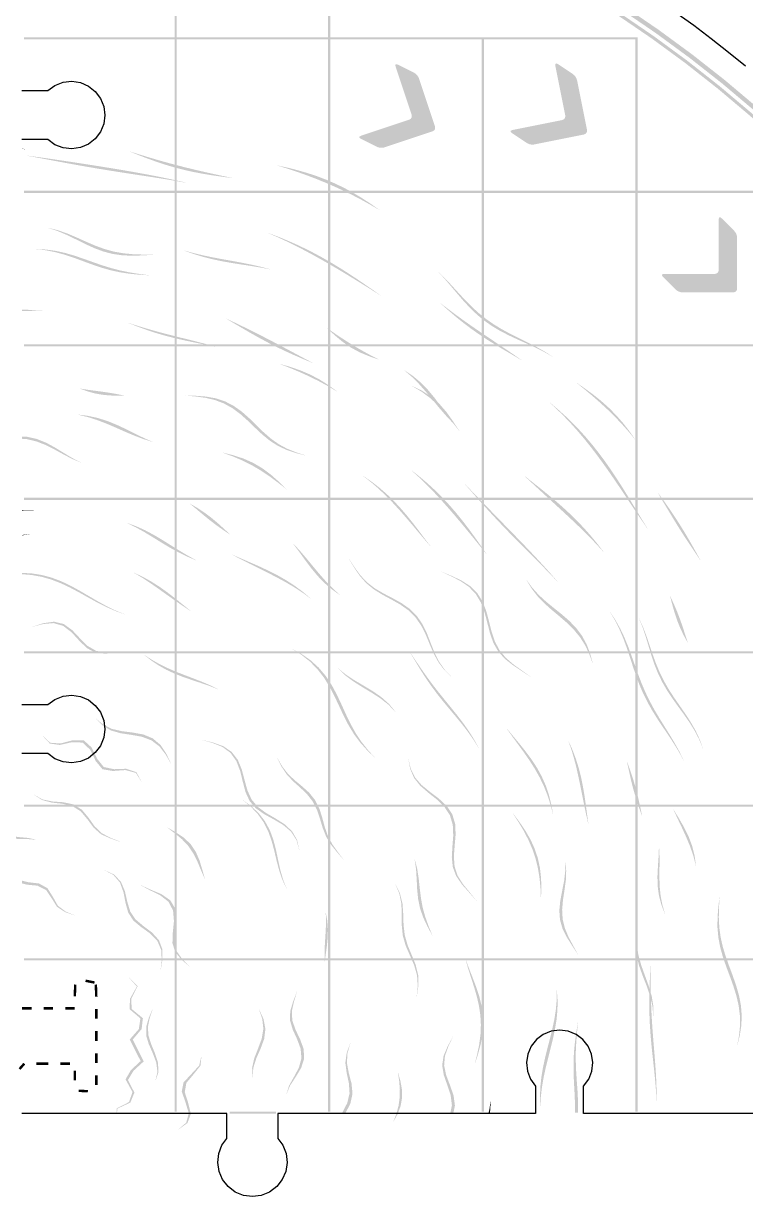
# Model space of a CAD drawing. Header units: millimetres. Extents: x 5 to 723, y 130 to 425.
# Drawn here: x 219.9 to 329.7, y 129.6 to 308 of the extents above; entities that cross this region are included whole.
import ezdxf

# ---------------------------------------------------------------- set-up
doc = ezdxf.new("R2010")
doc.units = ezdxf.units.MM
doc.layers.add('CUT', color=1, linetype='Continuous')
doc.layers.add('RASTER', color=7, linetype='Continuous')

msp = doc.modelspace()

# ---------------------------------------------------------------- hatches: boundary and pattern name
at = {"layer": 'RASTER'}
for points in [[(228.155, 339.28), (234.414, 338.491), (240.644, 337.492), (246.835, 336.282), (252.982, 334.863), (259.078, 333.237), (265.115, 331.405), (271.087, 329.37), (276.986, 327.135), (282.807, 324.701), (288.541, 322.071), (294.183, 319.249), (299.727, 316.237), (305.166, 313.04), (310.493, 309.66), (315.702, 306.102), (320.789, 302.369), (325.746, 298.467), (330.568, 294.399), (335.249, 290.17), (339.785, 285.785), (344.17, 281.249), (348.399, 276.568), (352.467, 271.746), (356.369, 266.789), (360.102, 261.702), (363.66, 256.493), (367.04, 251.166), (370.237, 245.727), (373.249, 240.183), (376.071, 234.541), (378.701, 228.807), (381.135, 222.986), (383.37, 217.087), (385.405, 211.115), (387.237, 205.078), (388.863, 198.982), (390.282, 192.835), (391.492, 186.644), (392.491, 180.414), (393.28, 174.155), (392.815, 174.105), (392.029, 180.348), (391.032, 186.562), (389.825, 192.738), (388.41, 198.87), (386.787, 204.95), (384.961, 210.972), (382.931, 216.929), (380.701, 222.813), (378.273, 228.619), (375.65, 234.339), (372.835, 239.968), (369.831, 245.497), (366.641, 250.922), (363.27, 256.236), (359.721, 261.432), (355.998, 266.506), (352.105, 271.451), (348.047, 276.261), (343.829, 280.931), (339.455, 285.455), (334.931, 289.829), (330.261, 294.047), (325.451, 298.105), (320.506, 301.998), (315.432, 305.721), (310.236, 309.27), (304.922, 312.641), (299.497, 315.831), (293.968, 318.835), (288.339, 321.65), (282.619, 324.273), (276.813, 326.701), (270.929, 328.931), (264.972, 330.961), (258.95, 332.787), (252.87, 334.41), (246.738, 335.825), (240.562, 337.032), (234.348, 338.029), (228.105, 338.815)], [(228.286, 340.487), (234.587, 339.693), (240.856, 338.687), (247.088, 337.469), (253.275, 336.041), (259.411, 334.404), (265.487, 332.561), (271.498, 330.513), (277.436, 328.263), (283.294, 325.813), (289.066, 323.166), (294.745, 320.325), (300.325, 317.294), (305.799, 314.076), (311.16, 310.674), (316.404, 307.093), (321.523, 303.336), (326.513, 299.408), (331.366, 295.314), (336.078, 291.057), (340.644, 286.644), (345.057, 282.078), (349.314, 277.366), (353.408, 272.513), (357.336, 267.523), (361.093, 262.404), (364.674, 257.16), (368.076, 251.799), (371.294, 246.325), (374.325, 240.745), (377.166, 235.066), (379.813, 229.294), (382.263, 223.436), (384.513, 217.498), (386.561, 211.487), (388.404, 205.411), (390.041, 199.275), (391.469, 193.088), (392.687, 186.856), (393.693, 180.587), (394.487, 174.286), (393.837, 174.216), (393.046, 180.494), (392.043, 186.742), (390.83, 192.952), (389.407, 199.118), (387.776, 205.232), (385.939, 211.287), (383.898, 217.277), (381.655, 223.194), (379.214, 229.031), (376.576, 234.783), (373.746, 240.443), (370.725, 246.003), (367.518, 251.458), (364.128, 256.801), (360.559, 262.026), (356.815, 267.128), (352.901, 272.1), (348.821, 276.936), (344.58, 281.632), (340.182, 286.182), (335.632, 290.58), (330.936, 294.821), (326.1, 298.901), (321.128, 302.815), (316.026, 306.559), (310.801, 310.128), (305.458, 313.518), (300.003, 316.725), (294.443, 319.746), (288.783, 322.576), (283.031, 325.214), (277.194, 327.655), (271.277, 329.898), (265.287, 331.939), (259.232, 333.776), (253.118, 335.407), (246.952, 336.83), (240.742, 338.043), (234.494, 339.046), (228.216, 339.837)], [(242.862, 328.962), (243.188, 328.962), (243.188, 305.938), (242.862, 305.938)], [(266.212, 328.962), (266.538, 328.962), (266.538, 305.938), (266.212, 305.938)], [(219.979, 305.938), (243.188, 305.938), (243.188, 305.612), (219.979, 305.612)], [(242.862, 305.938), (266.538, 305.938), (266.538, 305.612), (242.862, 305.612)], [(242.862, 305.612), (243.188, 305.612), (243.188, 282.588), (242.862, 282.588)], [(266.212, 305.938), (289.888, 305.938), (289.888, 305.612), (266.212, 305.612)], [(266.212, 305.612), (266.538, 305.612), (266.538, 282.588), (266.212, 282.588)], [(289.562, 305.938), (313.238, 305.938), (313.238, 305.612), (289.562, 305.612)], [(289.562, 305.612), (289.888, 305.612), (289.888, 282.588), (289.562, 282.588)], [(312.912, 305.612), (313.238, 305.612), (313.238, 282.588), (312.912, 282.588)], [(276.496, 301.372), (276.454, 301.523), (276.439, 301.643), (276.449, 301.733), (276.487, 301.792), (276.551, 301.82), (276.641, 301.819), (276.758, 301.786), (276.901, 301.723), (279.199, 300.574), (279.349, 300.491), (279.487, 300.396), (279.612, 300.29), (279.724, 300.173), (279.824, 300.046), (279.911, 299.907), (279.985, 299.757), (280.047, 299.596), (282.423, 292.467), (282.465, 292.308), (282.479, 292.163), (282.465, 292.031), (282.423, 291.913), (282.354, 291.81), (282.257, 291.72), (282.132, 291.643), (281.98, 291.581), (274.851, 289.205), (274.685, 289.158), (274.521, 289.127), (274.358, 289.114), (274.196, 289.117), (274.035, 289.137), (273.875, 289.173), (273.717, 289.227), (273.56, 289.296), (271.262, 290.445), (271.126, 290.522), (271.03, 290.596), (270.974, 290.667), (270.959, 290.735), (270.984, 290.801), (271.049, 290.863), (271.154, 290.923), (271.3, 290.98), (278.43, 293.356), (278.582, 293.419), (278.707, 293.495), (278.804, 293.585), (278.873, 293.689), (278.914, 293.806), (278.928, 293.938), (278.914, 294.083), (278.873, 294.242)], [(300.76, 301.508), (300.737, 301.663), (300.737, 301.784), (300.758, 301.872), (300.803, 301.926), (300.87, 301.947), (300.959, 301.934), (301.071, 301.887), (301.206, 301.807), (303.343, 300.382), (303.482, 300.28), (303.606, 300.169), (303.717, 300.048), (303.814, 299.919), (303.897, 299.78), (303.967, 299.631), (304.022, 299.473), (304.063, 299.306), (305.537, 291.937), (305.558, 291.774), (305.554, 291.628), (305.524, 291.5), (305.468, 291.388), (305.387, 291.293), (305.279, 291.216), (305.146, 291.156), (304.987, 291.113), (297.618, 289.639), (297.448, 289.613), (297.281, 289.604), (297.118, 289.61), (296.957, 289.633), (296.8, 289.673), (296.647, 289.729), (296.496, 289.802), (296.349, 289.891), (294.212, 291.315), (294.086, 291.408), (293.999, 291.494), (293.953, 291.571), (293.946, 291.641), (293.979, 291.703), (294.051, 291.757), (294.164, 291.803), (294.316, 291.841), (301.685, 293.315), (301.843, 293.358), (301.976, 293.418), (302.084, 293.495), (302.165, 293.59), (302.221, 293.701), (302.251, 293.83), (302.256, 293.976), (302.234, 294.139)], [(219.675, 289.024), (220.174, 288.881), (220.172, 288.863), (219.675, 288.98)], [(220.432, 287.932), (221.956, 287.725), (223.478, 287.51), (224.998, 287.289), (226.517, 287.063), (228.035, 286.833), (229.552, 286.599), (231.069, 286.361), (232.586, 286.117), (234.102, 285.868), (235.617, 285.611), (237.133, 285.345), (238.647, 285.068), (240.159, 284.777), (241.669, 284.47), (243.177, 284.146), (244.68, 283.801), (244.675, 283.783), (243.153, 284.058), (241.629, 284.315), (240.105, 284.558), (238.583, 284.794), (237.062, 285.025), (235.543, 285.257), (234.027, 285.492), (232.514, 285.734), (231.003, 285.983), (229.494, 286.242), (227.986, 286.509), (226.478, 286.785), (224.97, 287.066), (223.46, 287.35), (221.947, 287.634), (220.431, 287.913)], [(236.092, 288.553), (237.489, 288.112), (238.886, 287.684), (240.284, 287.272), (241.686, 286.876), (243.091, 286.498), (244.5, 286.137), (245.915, 285.792), (247.335, 285.461), (248.762, 285.142), (250.193, 284.832), (251.63, 284.528), (251.624, 284.51), (250.153, 284.707), (248.692, 284.917), (247.243, 285.153), (245.809, 285.424), (244.39, 285.737), (242.984, 286.097), (241.592, 286.505), (240.209, 286.959), (238.833, 287.455), (237.46, 287.983), (236.088, 288.535)], [(258.482, 286.442), (260, 286.104), (261.508, 285.725), (263, 285.297), (264.471, 284.812), (265.918, 284.264), (267.338, 283.65), (268.726, 282.971), (270.084, 282.228), (271.411, 281.428), (272.71, 280.577), (273.982, 279.684), (273.973, 279.668), (272.644, 280.449), (271.296, 281.196), (269.93, 281.909), (268.547, 282.588), (267.147, 283.234), (265.732, 283.845), (264.304, 284.424), (262.863, 284.971), (261.41, 285.486), (259.947, 285.97), (258.475, 286.425)], [(219.979, 282.588), (243.188, 282.588), (243.188, 282.262), (219.979, 282.262)], [(242.862, 282.588), (266.538, 282.588), (266.538, 282.262), (242.862, 282.262)], [(242.862, 282.262), (243.188, 282.262), (243.188, 259.238), (242.862, 259.238)], [(266.212, 282.588), (289.888, 282.588), (289.888, 282.262), (266.212, 282.262)], [(266.212, 282.262), (266.538, 282.262), (266.538, 259.238), (266.212, 259.238)], [(289.562, 282.588), (313.238, 282.588), (313.238, 282.262), (289.562, 282.262)], [(289.562, 282.262), (289.888, 282.262), (289.888, 259.238), (289.562, 259.238)], [(312.912, 282.588), (336.588, 282.588), (336.588, 282.262), (312.912, 282.262)], [(312.912, 282.262), (313.238, 282.262), (313.238, 259.238), (312.912, 259.238)], [(325.576, 278.14), (325.583, 278.296), (325.607, 278.415), (325.645, 278.497), (325.699, 278.541), (325.769, 278.548), (325.854, 278.518), (325.955, 278.45), (326.071, 278.345), (327.887, 276.529), (328.003, 276.402), (328.104, 276.268), (328.189, 276.128), (328.259, 275.982), (328.313, 275.83), (328.351, 275.67), (328.375, 275.505), (328.382, 275.333), (328.382, 267.818), (328.371, 267.654), (328.339, 267.512), (328.284, 267.391), (328.207, 267.293), (328.109, 267.216), (327.988, 267.161), (327.846, 267.129), (327.682, 267.118), (320.167, 267.118), (319.995, 267.125), (319.83, 267.149), (319.67, 267.187), (319.518, 267.241), (319.372, 267.311), (319.232, 267.396), (319.098, 267.497), (318.971, 267.613), (317.155, 269.429), (317.05, 269.545), (316.982, 269.646), (316.952, 269.731), (316.959, 269.801), (317.003, 269.855), (317.085, 269.893), (317.204, 269.917), (317.36, 269.924), (324.875, 269.924), (325.039, 269.935), (325.182, 269.968), (325.302, 270.023), (325.4, 270.1), (325.477, 270.198), (325.532, 270.318), (325.565, 270.461), (325.576, 270.625)], [(223.624, 276.945), (225.094, 276.591), (226.538, 276.089), (227.958, 275.489), (229.364, 274.855), (230.766, 274.25), (232.176, 273.73), (233.608, 273.332), (235.067, 273.068), (236.558, 272.927), (238.076, 272.873), (239.61, 272.851), (239.605, 272.833), (238.044, 272.746), (236.503, 272.7), (234.996, 272.756), (233.528, 272.958), (232.095, 273.324), (230.689, 273.844), (229.298, 274.479), (227.906, 275.173), (226.502, 275.857), (225.076, 276.461), (223.622, 276.927)], [(257.116, 276.152), (258.526, 275.623), (259.921, 275.057), (261.3, 274.452), (262.662, 273.809), (264.005, 273.129), (265.331, 272.412), (266.637, 271.662), (267.926, 270.882), (269.198, 270.075), (270.456, 269.247), (271.701, 268.402), (272.935, 267.546), (274.162, 266.682), (274.153, 266.666), (272.888, 267.463), (271.62, 268.257), (270.346, 269.045), (269.068, 269.827), (267.782, 270.6), (266.488, 271.362), (265.185, 272.111), (263.871, 272.842), (262.545, 273.554), (261.207, 274.242), (259.855, 274.904), (258.489, 275.535), (257.109, 276.135)], [(221.878, 273.714), (223.344, 273.637), (224.796, 273.437), (226.23, 273.121), (227.646, 272.708), (229.046, 272.233), (230.436, 271.735), (231.824, 271.252), (233.218, 270.818), (234.623, 270.452), (236.046, 270.159), (237.485, 269.929), (238.938, 269.737), (238.934, 269.718), (237.457, 269.818), (235.998, 269.963), (234.562, 270.181), (233.147, 270.489), (231.75, 270.887), (230.364, 271.357), (228.981, 271.866), (227.591, 272.377), (226.188, 272.846), (224.768, 273.237), (223.33, 273.524), (221.875, 273.695)], [(244.335, 273.496), (245.743, 273.103), (247.169, 272.761), (248.612, 272.459), (250.068, 272.184), (251.535, 271.92), (253.006, 271.65), (254.474, 271.358), (255.935, 271.028), (257.38, 270.648), (257.373, 270.63), (255.888, 270.913), (254.395, 271.157), (252.904, 271.384), (251.424, 271.619), (249.961, 271.881), (248.519, 272.19), (247.101, 272.555), (245.706, 272.985), (244.33, 273.478)], [(282.917, 270.301), (283.97, 269.264), (284.986, 268.183), (285.983, 267.087), (286.984, 266.008), (288.007, 264.971), (289.07, 263.997), (290.185, 263.098), (291.359, 262.276), (292.59, 261.525), (293.871, 260.831), (295.187, 260.17), (296.518, 259.516), (297.84, 258.841), (299.13, 258.118), (300.365, 257.323), (300.352, 257.31), (299.07, 258.05), (297.737, 258.72), (296.375, 259.346), (295.012, 259.957), (293.672, 260.583), (292.376, 261.252), (291.138, 261.989), (289.967, 262.808), (288.864, 263.717), (287.821, 264.713), (286.825, 265.783), (285.857, 266.905), (284.897, 268.051), (283.92, 269.189), (282.907, 270.285)], [(219.675, 264.513), (219.916, 264.501), (221.393, 264.433), (222.872, 264.36), (222.869, 264.341), (221.378, 264.317), (219.893, 264.292), (219.675, 264.29)], [(283.279, 265.48), (284.475, 264.568), (285.68, 263.671), (286.897, 262.79), (288.124, 261.925), (289.363, 261.073), (290.61, 260.229), (291.862, 259.388), (293.116, 258.545), (294.367, 257.693), (295.61, 256.827), (295.598, 256.813), (294.282, 257.59), (292.966, 258.36), (291.663, 259.137), (290.381, 259.934), (289.126, 260.761), (287.902, 261.626), (286.709, 262.531), (285.543, 263.477), (284.399, 264.458), (283.268, 265.465)], [(235.838, 262.485), (237.287, 262.023), (238.742, 261.584), (240.203, 261.169), (241.671, 260.777), (243.147, 260.4), (244.629, 260.032), (246.113, 259.661), (247.597, 259.275), (249.075, 258.863), (249.068, 258.846), (247.557, 259.167), (246.046, 259.473), (244.543, 259.784), (243.054, 260.119), (241.582, 260.494), (240.127, 260.917), (238.687, 261.391), (237.257, 261.912), (235.833, 262.467)], [(250.769, 263.113), (252.105, 262.482), (253.434, 261.841), (254.755, 261.189), (256.07, 260.526), (257.378, 259.851), (258.68, 259.167), (259.977, 258.477), (261.271, 257.783), (262.564, 257.089), (263.86, 256.399), (263.851, 256.383), (262.491, 256.95), (261.143, 257.532), (259.808, 258.136), (258.487, 258.768), (257.181, 259.429), (255.888, 260.121), (254.603, 260.841), (253.324, 261.582), (252.046, 262.337), (250.763, 263.095)], [(266.119, 261.641), (267.372, 260.77), (268.638, 259.928), (269.921, 259.12), (271.225, 258.349), (272.553, 257.616), (273.907, 256.919), (273.896, 256.903), (272.425, 257.411), (271.015, 258.003), (269.685, 258.72), (268.437, 259.577), (267.255, 260.559), (266.11, 261.625)], [(219.979, 259.238), (243.188, 259.238), (243.188, 258.912), (219.979, 258.912)], [(242.862, 259.238), (266.538, 259.238), (266.538, 258.912), (242.862, 258.912)], [(242.862, 258.912), (243.188, 258.912), (243.188, 235.888), (242.862, 235.888)], [(266.212, 259.238), (289.888, 259.238), (289.888, 258.912), (266.212, 258.912)], [(266.212, 258.912), (266.538, 258.912), (266.538, 235.888), (266.212, 235.888)], [(289.562, 259.238), (313.238, 259.238), (313.238, 258.912), (289.562, 258.912)], [(289.562, 258.912), (289.888, 258.912), (289.888, 235.888), (289.562, 235.888)], [(312.912, 259.238), (336.588, 259.238), (336.588, 258.912), (312.912, 258.912)], [(312.912, 258.912), (313.238, 258.912), (313.238, 235.888), (312.912, 235.888)], [(258.912, 256.23), (260.475, 255.779), (262.006, 255.249), (263.488, 254.617), (264.91, 253.869), (266.268, 253.01), (267.566, 252.054), (267.556, 252.039), (266.184, 252.866), (264.774, 253.63), (263.336, 254.341), (261.876, 255.007), (260.399, 255.631), (258.904, 256.213)], [(277.813, 255.267), (279.088, 254.414), (280.268, 253.428), (281.354, 252.319), (282.356, 251.113), (283.3, 249.845), (284.218, 248.562), (285.146, 247.308), (285.134, 247.293), (284.091, 248.404), (283.084, 249.57), (282.094, 250.77), (281.096, 251.974), (280.063, 253.145), (278.971, 254.249), (277.802, 255.251)], [(228.545, 252.477), (229.673, 252.304), (230.808, 252.153), (231.946, 252.002), (233.082, 251.832), (234.213, 251.634), (235.338, 251.408), (235.333, 251.39), (234.151, 251.403), (232.982, 251.444), (231.837, 251.556), (230.717, 251.763), (229.621, 252.07), (228.541, 252.459)], [(278.971, 252.882), (280.488, 252.161), (281.878, 251.26), (283.118, 250.161), (284.215, 248.889), (285.204, 247.499), (286.142, 246.068), (286.13, 246.054), (285.101, 247.374), (284.048, 248.681), (282.93, 249.921), (281.717, 251.048), (280.392, 252.031), (278.96, 252.866)], [(303.985, 253.37), (305.274, 252.48), (306.533, 251.552), (307.748, 250.573), (308.906, 249.534), (309.998, 248.431), (311.021, 247.263), (311.977, 246.037), (312.874, 244.762), (312.859, 244.75), (311.875, 245.947), (310.846, 247.105), (309.776, 248.225), (308.669, 249.31), (307.531, 250.363), (306.366, 251.386), (305.178, 252.383), (303.972, 253.357)], [(244.547, 251.436), (246.098, 251.392), (247.635, 251.273), (249.122, 251.006), (250.533, 250.541), (251.85, 249.861), (253.074, 248.99), (254.221, 247.977), (255.321, 246.899), (256.413, 245.834), (257.539, 244.856), (258.731, 244.013), (260.008, 243.325), (261.371, 242.777), (262.8, 242.322), (262.79, 242.307), (261.313, 242.679), (259.906, 243.149), (258.591, 243.765), (257.37, 244.546), (256.225, 245.477), (255.123, 246.511), (254.024, 247.577), (252.887, 248.596), (251.682, 249.494), (250.391, 250.218), (249.011, 250.744), (247.558, 251.084), (246.057, 251.286), (244.541, 251.418)], [(299.887, 250.385), (301.059, 249.4), (302.199, 248.379), (303.302, 247.319), (304.367, 246.221), (305.393, 245.087), (306.379, 243.917), (307.328, 242.715), (308.241, 241.485), (309.121, 240.231), (309.972, 238.957), (310.8, 237.668), (311.608, 236.369), (312.404, 235.066), (313.193, 233.761), (313.979, 232.46), (314.768, 231.165), (314.753, 231.154), (313.902, 232.403), (313.056, 233.658), (312.215, 234.919), (311.374, 236.183), (310.529, 237.447), (309.676, 238.709), (308.81, 239.965), (307.927, 241.211), (307.023, 242.443), (306.094, 243.657), (305.137, 244.848), (304.15, 246.014), (303.131, 247.152), (302.078, 248.258), (300.992, 249.332), (299.874, 250.372)], [(228.222, 248.528), (229.722, 248.336), (231.195, 248.014), (232.635, 247.56), (234.04, 246.993), (235.418, 246.348), (236.777, 245.671), (238.133, 245.005), (239.499, 244.389), (239.493, 244.371), (238.075, 244.83), (236.68, 245.36), (235.298, 245.946), (233.918, 246.557), (232.528, 247.154), (231.117, 247.698), (229.681, 248.156), (228.218, 248.509)], [(219.675, 245.178), (220.478, 245.148), (221.925, 244.827), (223.328, 244.264), (224.687, 243.527), (226.015, 242.709), (227.33, 241.917), (228.657, 241.242), (228.653, 241.224), (227.302, 241.79), (225.969, 242.484), (224.63, 243.223), (223.267, 243.91), (221.868, 244.454), (220.43, 244.792), (219.675, 244.845)], [(250.242, 242.735), (251.823, 242.339), (253.36, 241.832), (254.828, 241.179), (256.21, 240.365), (257.504, 239.402), (258.722, 238.324), (259.889, 237.182), (259.879, 237.166), (258.623, 238.159), (257.338, 239.115), (256.01, 240.008), (254.634, 240.819), (253.208, 241.538), (251.738, 242.166), (250.234, 242.718)], [(271.592, 239.169), (272.806, 238.332), (273.973, 237.43), (275.088, 236.465), (276.15, 235.439), (277.163, 234.359), (278.132, 233.236), (279.062, 232.079), (279.966, 230.903), (280.854, 229.72), (281.738, 228.543), (281.725, 228.53), (280.777, 229.64), (279.833, 230.761), (278.887, 231.886), (277.93, 233.008), (276.956, 234.118), (275.955, 235.206), (274.923, 236.262), (273.852, 237.277), (272.738, 238.244), (271.58, 239.154)], [(278.883, 240.058), (280.111, 239.094), (281.301, 238.083), (282.451, 237.027), (283.559, 235.926), (284.624, 234.782), (285.647, 233.6), (286.632, 232.384), (287.583, 231.141), (288.505, 229.879), (289.406, 228.604), (290.293, 227.325), (290.279, 227.312), (289.309, 228.516), (288.334, 229.718), (287.352, 230.918), (286.361, 232.114), (285.358, 233.303), (284.338, 234.481), (283.299, 235.645), (282.237, 236.788), (281.147, 237.906), (280.026, 238.993), (278.871, 240.044)], [(296.107, 239.163), (297.291, 238.232), (298.476, 237.294), (299.652, 236.342), (300.814, 235.368), (301.953, 234.369), (303.064, 233.338), (304.141, 232.274), (305.181, 231.175), (306.18, 230.041), (307.138, 228.873), (308.054, 227.672), (308.039, 227.661), (307.02, 228.784), (305.971, 229.879), (304.897, 230.95), (303.806, 232.001), (302.704, 233.038), (301.597, 234.064), (300.488, 235.083), (299.382, 236.1), (298.281, 237.115), (297.184, 238.132), (296.093, 239.15)], [(287.026, 237.94), (288.035, 236.894), (289.043, 235.85), (290.052, 234.807), (291.063, 233.766), (292.074, 232.727), (293.087, 231.687), (294.101, 230.646), (295.113, 229.603), (296.123, 228.554), (297.128, 227.498), (298.126, 226.434), (299.114, 225.358), (300.089, 224.269), (301.05, 223.165), (301.035, 223.153), (300.023, 224.218), (299, 225.269), (297.97, 226.309), (296.938, 227.342), (295.909, 228.373), (294.885, 229.405), (293.87, 230.441), (292.864, 231.484), (291.87, 232.535), (290.885, 233.596), (289.91, 234.667), (288.942, 235.747), (287.977, 236.834), (287.013, 237.926)], [(219.979, 235.888), (243.188, 235.888), (243.188, 235.562), (219.979, 235.562)], [(242.862, 235.888), (266.538, 235.888), (266.538, 235.562), (242.862, 235.562)], [(242.862, 235.562), (243.188, 235.562), (243.188, 212.538), (242.862, 212.538)], [(266.212, 235.888), (289.888, 235.888), (289.888, 235.562), (266.212, 235.562)], [(266.212, 235.562), (266.538, 235.562), (266.538, 212.538), (266.212, 212.538)], [(289.562, 235.888), (313.238, 235.888), (313.238, 235.562), (289.562, 235.562)], [(289.562, 235.562), (289.888, 235.562), (289.888, 212.538), (289.562, 212.538)], [(312.912, 235.888), (336.588, 235.888), (336.588, 235.562), (312.912, 235.562)], [(312.912, 235.562), (313.238, 235.562), (313.238, 212.538), (312.912, 212.538)], [(316.33, 236.656), (317.22, 235.428), (318.09, 234.187), (318.936, 232.929), (319.755, 231.652), (320.544, 230.358), (321.308, 229.049), (322.052, 227.729), (322.785, 226.405), (322.769, 226.395), (321.923, 227.645), (321.083, 228.9), (320.257, 230.164), (319.448, 231.439), (318.654, 232.728), (317.873, 234.028), (317.096, 235.336), (316.315, 236.645)], [(219.675, 233.955), (219.971, 233.933), (221.439, 233.902), (221.436, 233.883), (219.957, 233.84), (219.675, 233.846)], [(245.205, 234.993), (246.308, 234.348), (247.378, 233.645), (248.409, 232.877), (249.402, 232.048), (250.363, 231.177), (251.307, 230.294), (251.298, 230.278), (250.253, 230.976), (249.222, 231.709), (248.209, 232.484), (247.208, 233.301), (246.209, 234.141), (245.198, 234.976)], [(235.596, 232.07), (237.015, 231.555), (238.392, 230.933), (239.729, 230.221), (241.033, 229.447), (242.316, 228.644), (243.594, 227.845), (244.88, 227.077), (246.187, 226.357), (246.178, 226.34), (244.804, 226.926), (243.464, 227.577), (242.156, 228.295), (240.867, 229.068), (239.582, 229.867), (238.283, 230.656), (236.956, 231.396), (235.59, 232.052)], [(219.675, 230.206), (220.822, 230.365), (220.819, 230.346), (219.675, 230.135)], [(260.873, 228.943), (261.921, 227.814), (262.926, 226.643), (263.905, 225.457), (264.881, 224.285), (265.878, 223.153), (266.919, 222.083), (268.021, 221.087), (268.009, 221.073), (266.795, 221.94), (265.67, 222.903), (264.629, 223.973), (263.658, 225.141), (262.73, 226.383), (261.81, 227.662), (260.862, 228.928)], [(251.668, 227.209), (253.053, 226.606), (254.449, 226.007), (255.845, 225.392), (257.229, 224.744), (258.588, 224.046), (259.911, 223.284), (261.185, 222.451), (262.405, 221.542), (263.565, 220.559), (263.553, 220.545), (262.324, 221.443), (261.048, 222.274), (259.734, 223.048), (258.393, 223.775), (257.039, 224.47), (255.68, 225.147), (254.327, 225.819), (252.985, 226.498), (251.658, 227.193)], [(269.344, 226.658), (270.19, 225.351), (271.085, 224.119), (272.104, 223.034), (273.279, 222.118), (274.595, 221.337), (275.988, 220.614), (277.363, 219.854), (278.624, 218.968), (279.696, 217.901), (280.556, 216.646), (281.232, 215.245), (281.804, 213.775), (282.378, 212.325), (283.055, 210.971), (283.902, 209.753), (284.932, 208.667), (284.917, 208.656), (283.842, 209.71), (282.954, 210.895), (282.24, 212.217), (281.635, 213.638), (281.038, 215.082), (280.344, 216.463), (279.476, 217.705), (278.402, 218.765), (277.149, 219.651), (275.788, 220.419), (274.417, 221.156), (273.128, 221.96), (271.984, 222.906), (271.001, 224.025), (270.141, 225.295), (269.332, 226.644)], [(219.675, 224.452), (219.675, 224.452), (221.223, 224.362), (222.746, 224.117), (224.236, 223.711), (225.685, 223.158), (227.093, 222.485), (228.465, 221.732), (229.81, 220.942), (231.142, 220.16), (232.478, 219.423), (233.832, 218.759), (235.217, 218.18), (235.209, 218.162), (233.802, 218.683), (232.428, 219.29), (231.077, 219.974), (229.735, 220.712), (228.385, 221.468), (227.014, 222.199), (225.61, 222.864), (224.169, 223.422), (222.69, 223.847), (221.178, 224.124), (219.675, 224.255)], [(236.677, 224.49), (238.025, 223.856), (239.33, 223.134), (240.592, 222.33), (241.811, 221.459), (242.996, 220.541), (244.158, 219.602), (245.312, 218.67), (245.302, 218.654), (244.08, 219.46), (242.867, 220.295), (241.658, 221.153), (240.444, 222.021), (239.215, 222.881), (237.96, 223.707), (236.67, 224.472)], [(283.438, 224.646), (284.956, 224.007), (286.442, 223.313), (287.775, 222.463), (288.865, 221.394), (289.681, 220.097), (290.254, 218.615), (290.675, 217.035), (291.071, 215.459), (291.571, 213.979), (292.277, 212.659), (293.231, 211.512), (294.407, 210.505), (295.715, 209.567), (297.024, 208.61), (297.008, 208.6), (295.64, 209.52), (294.278, 210.421), (293.054, 211.393), (292.061, 212.509), (291.328, 213.804), (290.811, 215.266), (290.412, 216.834), (290, 218.416), (289.448, 219.908), (288.664, 221.226), (287.613, 222.324), (286.326, 223.211), (284.891, 223.947), (283.424, 224.633)], [(296.383, 223.373), (297.238, 222.189), (298.219, 221.101), (299.316, 220.092), (300.492, 219.129), (301.691, 218.17), (302.847, 217.167), (303.896, 216.083), (304.789, 214.892), (305.501, 213.587), (306.037, 212.179), (306.431, 210.698), (306.415, 210.688), (305.909, 212.103), (305.272, 213.447), (304.477, 214.696), (303.527, 215.845), (302.45, 216.903), (301.298, 217.9), (300.133, 218.876), (299.018, 219.876), (298.004, 220.941), (297.12, 222.099), (296.369, 223.361)], [(318.197, 220.918), (318.727, 219.782), (319.224, 218.628), (319.678, 217.454), (320.091, 216.261), (320.479, 215.059), (320.868, 213.863), (320.852, 213.855), (320.259, 214.94), (319.725, 216.058), (319.26, 217.217), (318.862, 218.418), (318.513, 219.654), (318.181, 220.909)], [(309.054, 218.525), (309.877, 217.283), (310.605, 215.983), (311.245, 214.632), (311.813, 213.245), (312.332, 211.835), (312.829, 210.42), (313.33, 209.015), (313.863, 207.63), (314.444, 206.274), (315.086, 204.948), (315.788, 203.65), (316.542, 202.373), (317.328, 201.105), (318.122, 199.834), (318.895, 198.548), (319.618, 197.237), (320.265, 195.892), (320.247, 195.885), (319.537, 197.206), (318.755, 198.492), (317.927, 199.753), (317.084, 201), (316.258, 202.246), (315.473, 203.505), (314.751, 204.789), (314.1, 206.105), (313.521, 207.457), (313.001, 208.843), (312.523, 210.256), (312.06, 211.684), (311.582, 213.113), (311.062, 214.525), (310.475, 215.905), (309.804, 217.238), (309.038, 218.515)], [(221.266, 216.253), (222.92, 216.791), (224.537, 217.024), (226.018, 216.674), (227.319, 215.74), (228.49, 214.493), (229.652, 213.334), (230.943, 212.591), (232.435, 212.355), (234.089, 212.439), (235.76, 212.48), (235.752, 212.463), (234.038, 212.326), (232.351, 212.153), (230.836, 212.316), (229.534, 213.011), (228.374, 214.152), (227.216, 215.412), (225.936, 216.39), (224.481, 216.812), (222.891, 216.67), (221.262, 216.235)], [(313.441, 217.606), (314.057, 216.253), (314.59, 214.857), (315.074, 213.44), (315.549, 212.025), (316.054, 210.633), (316.622, 209.278), (317.271, 207.966), (318.005, 206.695), (318.811, 205.455), (319.66, 204.228), (320.515, 202.996), (321.331, 201.741), (322.069, 200.447), (322.697, 199.105), (323.198, 197.712), (323.181, 197.706), (322.624, 199.076), (321.944, 200.396), (321.159, 201.669), (320.302, 202.904), (319.417, 204.119), (318.547, 205.332), (317.731, 206.564), (316.999, 207.832), (316.363, 209.146), (315.818, 210.509), (315.345, 211.915), (314.911, 213.349), (314.473, 214.79), (313.99, 216.214), (313.425, 217.596)], [(219.979, 212.538), (243.188, 212.538), (243.188, 212.212), (219.979, 212.212)], [(242.862, 212.538), (266.538, 212.538), (266.538, 212.212), (242.862, 212.212)], [(260.8, 212.872), (262.249, 212.065), (263.588, 211.122), (264.789, 210.027), (265.838, 208.783), (266.741, 207.413), (267.526, 205.952), (268.234, 204.447), (268.914, 202.942), (269.62, 201.477), (270.394, 200.08), (271.268, 198.764), (272.251, 197.524), (273.331, 196.341), (273.315, 196.331), (272.151, 197.457), (271.092, 198.639), (270.153, 199.902), (269.328, 201.252), (268.59, 202.681), (267.896, 204.164), (267.194, 205.663), (266.434, 207.133), (265.57, 208.53), (264.575, 209.816), (263.438, 210.967), (262.167, 211.977), (260.788, 212.858)], [(266.212, 212.538), (289.888, 212.538), (289.888, 212.212), (266.212, 212.212)], [(289.562, 212.538), (313.238, 212.538), (313.238, 212.212), (289.562, 212.212)], [(312.912, 212.538), (336.588, 212.538), (336.588, 212.212), (312.912, 212.212)], [(238.272, 211.971), (239.408, 211.236), (240.579, 210.573), (241.792, 209.976), (243.044, 209.433), (244.33, 208.926), (245.639, 208.43), (246.952, 207.917), (248.252, 207.363), (249.519, 206.742), (249.507, 206.728), (248.171, 207.255), (246.813, 207.725), (245.46, 208.172), (244.135, 208.631), (242.855, 209.134), (241.629, 209.707), (240.46, 210.367), (239.342, 211.118), (238.263, 211.954)], [(242.862, 212.212), (243.188, 212.212), (243.188, 189.188), (242.862, 189.188)], [(266.212, 212.212), (266.538, 212.212), (266.538, 189.188), (266.212, 189.188)], [(278.704, 212.305), (279.537, 211.069), (280.373, 209.841), (281.227, 208.628), (282.107, 207.437), (283.017, 206.266), (283.95, 205.107), (284.895, 203.951), (285.833, 202.784), (286.743, 201.595), (287.604, 200.37), (288.399, 199.103), (289.115, 197.792), (289.099, 197.783), (288.311, 199.054), (287.451, 200.281), (286.535, 201.469), (285.584, 202.629), (284.622, 203.774), (283.671, 204.919), (282.75, 206.08), (281.869, 207.266), (281.032, 208.483), (280.233, 209.732), (279.459, 211.007), (278.69, 212.293)], [(289.562, 212.212), (289.888, 212.212), (289.888, 189.188), (289.562, 189.188)], [(312.912, 212.212), (313.238, 212.212), (313.238, 189.188), (312.912, 189.188)], [(267.702, 209.964), (268.883, 208.995), (270.195, 208.128), (271.586, 207.308), (272.985, 206.468), (274.31, 205.545), (275.491, 204.491), (276.475, 203.282), (276.46, 203.271), (275.374, 204.404), (274.115, 205.393), (272.748, 206.277), (271.353, 207.113), (270.008, 207.966), (268.774, 208.897), (267.688, 209.951)], [(230.833, 202.355), (232.012, 201.376), (233.344, 200.717), (234.858, 200.368), (236.493, 200.165), (238.114, 199.871), (239.565, 199.271), (240.74, 198.267), (241.635, 196.913), (242.354, 195.393), (242.342, 195.379), (241.539, 196.791), (240.577, 198.046), (239.357, 198.973), (237.888, 199.527), (236.277, 199.816), (234.676, 200.053), (233.213, 200.476), (231.942, 201.237), (230.825, 202.338)], [(293.339, 200.818), (294.296, 199.652), (295.268, 198.484), (296.223, 197.296), (297.128, 196.074), (297.955, 194.805), (298.678, 193.485), (299.284, 192.11), (299.767, 190.686), (300.136, 189.221), (300.407, 187.726), (300.39, 187.719), (300.019, 189.176), (299.561, 190.604), (299.008, 191.995), (298.359, 193.346), (297.622, 194.655), (296.814, 195.925), (295.955, 197.165), (295.07, 198.383), (294.185, 199.594), (293.322, 200.809)], [(222.762, 199.743), (223.963, 198.61), (225.519, 198.495), (227.367, 198.982), (229.068, 198.984), (230.265, 197.888), (231.096, 196.183), (232.105, 194.915), (233.664, 194.586), (235.532, 194.651), (237.063, 194.131), (237.882, 192.643), (237.871, 192.629), (236.985, 194.024), (235.4, 194.456), (233.491, 194.313), (231.909, 194.584), (230.896, 195.818), (230.076, 197.516), (228.905, 198.636), (227.239, 198.686), (225.433, 198.275), (223.918, 198.486), (222.757, 199.725)], [(247.086, 199.036), (248.729, 198.644), (250.269, 198.087), (251.547, 197.223), (252.479, 196.011), (253.092, 194.523), (253.517, 192.91), (253.949, 191.349), (254.576, 189.979), (255.513, 188.857), (256.754, 187.942), (258.175, 187.116), (259.571, 186.231), (260.724, 185.162), (261.485, 183.849), (261.827, 182.313), (261.81, 182.305), (261.403, 183.803), (260.582, 185.078), (259.375, 186.109), (257.936, 186.958), (256.483, 187.753), (255.221, 188.643), (254.278, 189.749), (253.657, 191.111), (253.242, 192.675), (252.846, 194.302), (252.271, 195.815), (251.384, 197.06), (250.155, 197.968), (248.666, 198.575), (247.073, 199.021)], [(302.763, 198.83), (303.349, 197.527), (303.856, 196.19), (304.285, 194.822), (304.64, 193.428), (304.931, 192.015), (305.171, 190.589), (305.377, 189.159), (305.567, 187.733), (305.762, 186.316), (305.744, 186.31), (305.432, 187.686), (305.139, 189.073), (304.859, 190.471), (304.58, 191.877), (304.291, 193.286), (303.978, 194.692), (303.625, 196.088), (303.219, 197.468), (302.746, 198.822)], [(258.529, 196.231), (259.243, 194.997), (260.102, 193.886), (261.135, 192.901), (262.265, 191.972), (263.347, 190.99), (264.241, 189.87), (264.883, 188.589), (265.323, 187.197), (265.7, 185.786), (266.17, 184.441), (266.828, 183.198), (267.653, 182.033), (268.521, 180.875), (268.504, 180.867), (267.55, 181.984), (266.645, 183.107), (265.919, 184.309), (265.396, 185.619), (264.984, 187.001), (264.529, 188.374), (263.891, 189.647), (263.021, 190.772), (261.981, 191.773), (260.906, 192.734), (259.94, 193.762), (259.154, 194.926), (258.514, 196.219)], [(278.412, 196.178), (278.764, 194.661), (279.417, 193.328), (280.416, 192.18), (281.677, 191.151), (283.018, 190.134), (284.215, 189.019), (285.079, 187.734), (285.522, 186.263), (285.591, 184.651), (285.448, 182.98), (285.323, 181.342), (285.429, 179.807), (285.895, 178.4), (286.714, 177.095), (287.752, 175.834), (288.784, 174.547), (288.766, 174.543), (287.663, 175.81), (286.558, 177.049), (285.677, 178.332), (285.159, 179.717), (285.011, 181.232), (285.105, 182.851), (285.23, 184.508), (285.158, 186.112), (284.724, 187.579), (283.882, 188.866), (282.72, 189.99), (281.423, 191.023), (280.214, 192.074), (279.275, 193.249), (278.685, 194.615), (278.396, 196.168)], [(311.653, 195.711), (312.136, 194.374), (312.582, 193.024), (312.979, 191.659), (313.328, 190.279), (313.639, 188.89), (313.934, 187.499), (313.916, 187.493), (313.442, 188.825), (313.001, 190.166), (312.606, 191.525), (312.258, 192.903), (311.942, 194.299), (311.635, 195.704)], [(219.979, 189.188), (243.188, 189.188), (243.188, 188.862), (219.979, 188.862)], [(221.497, 190.709), (222.812, 189.985), (224.301, 189.674), (225.92, 189.562), (227.476, 189.239), (228.78, 188.427), (229.805, 187.194), (230.731, 185.885), (231.812, 184.841), (233.163, 184.141), (234.65, 183.553), (234.637, 183.54), (233.094, 184.058), (231.697, 184.691), (230.584, 185.679), (229.644, 186.949), (228.621, 188.164), (227.334, 188.982), (225.806, 189.336), (224.223, 189.503), (222.77, 189.885), (221.49, 190.691)], [(242.862, 189.188), (266.538, 189.188), (266.538, 188.862), (242.862, 188.862)], [(253.267, 189.906), (254.535, 188.958), (255.669, 187.884), (256.614, 186.665), (257.35, 185.307), (257.892, 183.839), (258.289, 182.307), (258.613, 180.761), (258.947, 179.245), (259.365, 177.79), (259.915, 176.405), (259.898, 176.398), (259.266, 177.744), (258.777, 179.161), (258.388, 180.642), (258.031, 182.162), (257.626, 183.68), (257.1, 185.149), (256.403, 186.523), (255.514, 187.774), (254.448, 188.892), (253.252, 189.895)], [(266.212, 189.188), (289.888, 189.188), (289.888, 188.862), (266.212, 188.862)], [(289.562, 189.188), (313.238, 189.188), (313.238, 188.862), (289.562, 188.862)], [(312.912, 189.188), (336.588, 189.188), (336.588, 188.862), (312.912, 188.862)], [(242.862, 188.862), (243.188, 188.862), (243.188, 165.838), (242.862, 165.838)], [(266.212, 188.862), (266.538, 188.862), (266.538, 165.838), (266.212, 165.838)], [(289.562, 188.862), (289.888, 188.862), (289.888, 165.838), (289.562, 165.838)], [(294.32, 187.849), (295.272, 186.587), (296.16, 185.285), (296.943, 183.935), (297.59, 182.531), (298.079, 181.073), (298.406, 179.567), (298.579, 178.024), (298.622, 176.456), (298.57, 174.878), (298.551, 174.873), (298.493, 176.424), (298.353, 177.964), (298.109, 179.483), (297.746, 180.973), (297.258, 182.425), (296.651, 183.837), (295.939, 185.207), (295.147, 186.54), (294.303, 187.843)], [(312.912, 188.862), (313.238, 188.862), (313.238, 165.838), (312.912, 165.838)], [(318.707, 188.458), (319.519, 187.12), (320.302, 185.764), (320.99, 184.372), (321.533, 182.935), (321.909, 181.453), (322.119, 179.933), (322.101, 179.929), (321.72, 181.408), (321.222, 182.856), (320.633, 184.276), (319.992, 185.677), (319.333, 187.065), (318.69, 188.452)], [(214.793, 185.906), (215.9, 185.299), (217.001, 184.752), (218.15, 184.402), (219.373, 184.241), (220.638, 184.125), (221.865, 183.861), (221.857, 183.844), (220.568, 183.959), (219.268, 183.961), (218.042, 184.078), (216.917, 184.466), (215.856, 185.124), (214.789, 185.887)], [(241.771, 185.727), (243.044, 184.997), (244.259, 184.181), (245.301, 183.198), (246.101, 182.022), (246.669, 180.69), (247.09, 179.283), (247.491, 177.893), (247.475, 177.883), (246.912, 179.168), (246.368, 180.482), (245.737, 181.755), (244.945, 182.92), (243.978, 183.947), (242.886, 184.857), (241.758, 185.714)], [(316.51, 182.859), (316.584, 181.356), (316.579, 179.843), (316.561, 178.336), (316.596, 176.849), (316.738, 175.391), (317.015, 173.961), (317.429, 172.555), (317.411, 172.551), (316.872, 173.935), (316.495, 175.343), (316.299, 176.787), (316.265, 178.269), (316.339, 179.785), (316.443, 181.321), (316.492, 182.854)], [(279.383, 180.868), (279.751, 179.423), (279.979, 177.936), (280.141, 176.439), (280.322, 174.96), (280.59, 173.513), (280.98, 172.102), (281.482, 170.714), (282.045, 169.332), (282.027, 169.328), (281.303, 170.673), (280.667, 172.024), (280.189, 173.405), (279.892, 174.835), (279.744, 176.316), (279.673, 177.834), (279.578, 179.362), (279.366, 180.862)], [(302.208, 180.603), (302.399, 179.167), (302.34, 177.675), (302.132, 176.16), (301.903, 174.656), (301.779, 173.191), (301.859, 171.777), (302.187, 170.411), (302.742, 169.079), (303.448, 167.758), (304.186, 166.427), (304.167, 166.424), (303.302, 167.737), (302.481, 169.037), (301.834, 170.349), (301.45, 171.699), (301.351, 173.103), (301.495, 174.567), (301.784, 176.078), (302.083, 177.61), (302.256, 179.129), (302.19, 180.598)], [(232.199, 179.244), (233.657, 178.571), (234.715, 177.479), (235.324, 176.018), (235.685, 174.42), (236.133, 172.949), (236.937, 171.741), (238.12, 170.739), (239.434, 169.75), (240.497, 168.58), (241.028, 167.153), (241.017, 165.539), (240.749, 163.897), (240.732, 163.891), (240.913, 165.503), (240.846, 167.08), (240.253, 168.47), (239.143, 169.605), (237.805, 170.564), (236.62, 171.547), (235.835, 172.748), (235.424, 174.227), (235.115, 175.849), (234.568, 177.35), (233.578, 178.495), (232.186, 179.231)], [(219.675, 177.636), (220.681, 177.385), (222.256, 177.202), (223.55, 176.483), (224.386, 175.149), (225.14, 173.809), (226.28, 172.952), (227.717, 172.344), (227.704, 172.332), (226.2, 172.869), (225.005, 173.653), (224.21, 174.923), (223.35, 176.195), (222.049, 176.864), (220.481, 177.016), (219.675, 177.214)], [(237.732, 176.946), (239.251, 176.258), (240.887, 175.57), (242.239, 174.623), (243.01, 173.296), (243.172, 171.661), (242.987, 169.918), (242.882, 168.28), (243.216, 166.863), (244.094, 165.634), (245.298, 164.46), (245.28, 164.455), (243.953, 165.588), (242.967, 166.772), (242.55, 168.145), (242.607, 169.745), (242.78, 171.464), (242.645, 173.095), (241.932, 174.438), (240.665, 175.425), (239.13, 176.172), (237.718, 176.935)], [(276.422, 177.137), (277.13, 175.693), (277.514, 174.144), (277.632, 172.527), (277.675, 170.906), (277.86, 169.331), (278.294, 167.812), (278.915, 166.32), (279.523, 164.809), (279.898, 163.253), (279.932, 161.652), (279.694, 160.034), (279.676, 160.033), (279.833, 161.641), (279.724, 163.23), (279.288, 164.774), (278.637, 166.271), (277.995, 167.753), (277.562, 169.265), (277.402, 170.839), (277.403, 172.466), (277.346, 174.095), (277.034, 175.663), (276.404, 177.131)], [(325.714, 175.12), (325.622, 173.571), (325.592, 172.041), (325.666, 170.532), (325.866, 169.042), (326.198, 167.567), (326.643, 166.1), (327.166, 164.632), (327.715, 163.157), (328.232, 161.668), (328.662, 160.164), (328.954, 158.646), (329.077, 157.117), (329.016, 155.585), (328.779, 154.054), (328.398, 152.53), (328.379, 152.531), (328.669, 154.054), (328.817, 155.582), (328.798, 157.11), (328.607, 158.632), (328.26, 160.143), (327.793, 161.64), (327.257, 163.122), (326.708, 164.591), (326.205, 166.055), (325.798, 167.521), (325.521, 168.998), (325.389, 170.493), (325.396, 172.011), (325.513, 173.553), (325.695, 175.117)], [(265.872, 172.707), (266.088, 171.508), (266.178, 170.279), (266.15, 169.031), (266.031, 167.774), (265.864, 166.523), (265.7, 165.291), (265.681, 165.287), (265.666, 166.48), (265.703, 167.696), (265.776, 168.934), (265.853, 170.189), (265.895, 171.45), (265.854, 172.701)], [(313.172, 171.091), (313.08, 169.46), (313.13, 167.857), (313.377, 166.281), (313.812, 164.723), (314.37, 163.168), (314.942, 161.6), (315.406, 160.013), (315.66, 158.406), (315.649, 156.786), (315.631, 156.785), (315.53, 158.4), (315.178, 160), (314.642, 161.579), (314.031, 163.138), (313.474, 164.689), (313.077, 166.247), (312.904, 167.827), (312.951, 169.441), (313.153, 171.088)], [(219.979, 165.838), (243.188, 165.838), (243.188, 165.512), (219.979, 165.512)], [(242.862, 165.838), (266.538, 165.838), (266.538, 165.512), (242.862, 165.512)], [(242.862, 165.512), (243.188, 165.512), (243.188, 142.488), (242.862, 142.488)], [(266.212, 165.838), (289.888, 165.838), (289.888, 165.512), (266.212, 165.512)], [(266.212, 165.512), (266.538, 165.512), (266.538, 142.488), (266.212, 142.488)], [(287.079, 165.782), (287.586, 164.383), (288.134, 162.977), (288.675, 161.556), (289.154, 160.116), (289.524, 158.655), (289.745, 157.179), (289.796, 155.694), (289.675, 154.207), (289.399, 152.727), (289.005, 151.26), (288.54, 149.81), (288.521, 149.811), (288.879, 151.265), (289.175, 152.731), (289.369, 154.206), (289.432, 155.686), (289.351, 157.164), (289.13, 158.633), (288.792, 160.088), (288.371, 161.527), (287.912, 162.952), (287.461, 164.366), (287.061, 165.779)], [(289.562, 165.838), (313.238, 165.838), (313.238, 165.512), (289.562, 165.512)], [(289.562, 165.512), (289.888, 165.512), (289.888, 142.488), (289.562, 142.488)], [(312.912, 165.838), (336.588, 165.838), (336.588, 165.512), (312.912, 165.512)], [(312.912, 165.512), (313.238, 165.512), (313.238, 142.488), (312.912, 142.488)], [(315.231, 164.692), (315.233, 163.225), (315.241, 161.762), (315.263, 160.302), (315.304, 158.844), (315.367, 157.389), (315.451, 155.932), (315.553, 154.475), (315.668, 153.015), (315.789, 151.551), (315.907, 150.083), (316.011, 148.611), (316.092, 147.136), (316.137, 145.659), (316.139, 144.181), (316.121, 144.183), (316.044, 145.666), (315.926, 147.146), (315.782, 148.622), (315.624, 150.093), (315.466, 151.558), (315.319, 153.018), (315.196, 154.473), (315.102, 155.926), (315.043, 157.378), (315.021, 158.832), (315.034, 160.288), (315.076, 161.75), (315.139, 163.217), (315.213, 164.69)], [(229.305, 162.223), (230.666, 161.949), (230.74, 162.316), (229.379, 162.589)], [(235.959, 162.876), (237.257, 161.564), (236.307, 159.698), (236.34, 158.117), (238.055, 156.708), (237.867, 155.061), (236.52, 153.461), (237.319, 151.848), (238.177, 150.127), (236.648, 148.727), (235.784, 147.307), (236.769, 145.391), (236.154, 143.877), (234.174, 142.948), (234.136, 142.325), (234.06, 142.325), (234.063, 142.995), (235.951, 143.95), (236.48, 145.477), (235.421, 147.394), (236.228, 148.804), (237.719, 150.186), (236.848, 151.883), (236.059, 153.47), (237.439, 155.045), (237.683, 156.675), (236.042, 158.073), (236.095, 159.655), (237.141, 161.534), (235.941, 162.87)], [(227.894, 160.012), (227.965, 161.822), (227.592, 161.837), (227.521, 160.026)], [(230.719, 161.822), (230.79, 159.97), (231.163, 159.985), (231.092, 161.837)], [(261.476, 160.735), (261.025, 159.237), (260.701, 157.78), (260.767, 156.363), (261.255, 154.954), (261.945, 153.519), (262.484, 152.051), (262.57, 150.579), (262.114, 149.147), (261.286, 147.775), (260.425, 146.445), (259.863, 145.099), (259.845, 145.102), (260.285, 146.465), (261.033, 147.805), (261.768, 149.178), (262.157, 150.605), (262.035, 152.067), (261.496, 153.523), (260.84, 154.947), (260.42, 156.348), (260.448, 157.762), (260.884, 159.223), (261.457, 160.733)], [(300.977, 160.945), (301.088, 159.46), (301.069, 157.969), (300.928, 156.477), (300.687, 154.989), (300.369, 153.51), (300.007, 152.042), (299.633, 150.586), (299.277, 149.138), (298.966, 147.696), (298.719, 146.256), (298.548, 144.811), (298.455, 143.359), (298.436, 143.361), (298.411, 144.825), (298.47, 146.277), (298.621, 147.72), (298.858, 149.16), (299.168, 150.603), (299.526, 152.053), (299.904, 153.513), (300.267, 154.985), (300.583, 156.467), (300.819, 157.958), (300.95, 159.452), (300.959, 160.944)], [(219.667, 158.016), (221.129, 158.016), (221.129, 158.39), (219.667, 158.39)], [(222.956, 158.016), (224.418, 158.016), (224.418, 158.39), (222.956, 158.39)], [(226.245, 158.016), (227.707, 158.016), (227.707, 158.39), (226.245, 158.39)], [(230.79, 158.11), (230.79, 156.615), (231.163, 156.615), (231.163, 158.11)], [(239.554, 158.142), (239.097, 156.742), (238.82, 155.399), (238.896, 154.087), (239.317, 152.754), (239.897, 151.368), (240.352, 149.938), (240.423, 148.519), (239.985, 147.181), (239.967, 147.185), (240.273, 148.544), (240.09, 149.971), (239.558, 151.396), (238.951, 152.769), (238.556, 154.086), (238.556, 155.387), (238.946, 156.728), (239.536, 158.139)], [(255.709, 158.069), (256.383, 156.603), (256.681, 155.09), (256.497, 153.566), (255.945, 152.067), (255.298, 150.605), (254.842, 149.158), (254.727, 147.685), (254.708, 147.687), (254.662, 149.177), (254.987, 150.628), (255.561, 152.082), (256.113, 153.569), (256.369, 155.083), (256.201, 156.593), (255.69, 158.068)], [(304.188, 156.061), (304.046, 154.573), (303.926, 153.09), (303.857, 151.609), (303.853, 150.127), (303.91, 148.639), (304.008, 147.144), (304.116, 145.641), (304.193, 144.135), (304.2, 142.629), (304.18, 142.325), (303.717, 142.325), (303.733, 142.685), (303.716, 144.184), (303.648, 145.682), (303.566, 147.175), (303.509, 148.661), (303.509, 150.14), (303.583, 151.616), (303.731, 153.092), (303.937, 154.573), (304.17, 156.061)], [(230.79, 154.747), (230.79, 153.253), (231.163, 153.253), (231.163, 154.747)], [(285.195, 153.909), (284.499, 152.436), (283.97, 150.982), (283.843, 149.523), (284.156, 148.03), (284.739, 146.495), (285.284, 144.936), (285.485, 143.396), (285.259, 142.325), (284.795, 142.325), (285.026, 143.459), (284.835, 144.989), (284.322, 146.536), (283.791, 148.059), (283.548, 149.54), (283.759, 150.99), (284.382, 152.438), (285.177, 153.909)], [(269.598, 152.91), (269.161, 151.41), (269.065, 149.906), (269.353, 148.366), (269.763, 146.791), (269.919, 145.222), (269.591, 143.716), (268.876, 142.325), (268.354, 142.325), (268.386, 142.382), (269.117, 143.795), (269.47, 145.286), (269.364, 146.837), (269.027, 148.396), (268.831, 149.921), (269.031, 151.415), (269.579, 152.91)], [(219.892, 149.921), (219.161, 149.093), (219.441, 148.846), (220.172, 149.673)], [(223.687, 149.984), (221.86, 149.984), (221.86, 149.61), (223.687, 149.61)], [(226.976, 149.984), (225.515, 149.984), (225.515, 149.61), (226.976, 149.61)], [(230.79, 151.385), (230.79, 149.89), (231.163, 149.89), (231.163, 151.385)], [(246.967, 150.975), (246.809, 149.488), (245.738, 148.142), (244.665, 146.862), (244.419, 145.452), (244.941, 143.824), (245.353, 142.156), (244.825, 140.753), (243.383, 139.72), (243.365, 139.727), (244.646, 140.817), (245.033, 142.257), (244.524, 143.939), (243.965, 145.559), (244.241, 146.945), (245.407, 148.193), (246.62, 149.51), (246.949, 150.976)], [(227.894, 147.254), (227.894, 148.707), (227.521, 148.707), (227.521, 147.254)], [(276.832, 148.461), (277.199, 147.17), (277.428, 145.877), (277.449, 144.598), (277.23, 143.349), (276.78, 142.141), (276.152, 140.976), (276.133, 140.979), (276.59, 142.174), (276.914, 143.398), (277.087, 144.647), (277.111, 145.914), (277.007, 147.189), (276.814, 148.463)], [(230.79, 148.022), (230.79, 146.528), (231.163, 146.528), (231.163, 148.022)], [(229.702, 145.781), (228.293, 145.852), (228.275, 145.479), (229.683, 145.407)], [(290.934, 144.164), (290.857, 142.73), (290.787, 142.325), (290.598, 142.325), (290.709, 142.75), (290.915, 144.166)], [(251.268, 142.488), (258.273, 142.488), (258.273, 142.162), (251.268, 142.162)]]:
    msp.add_hatch(color=7, dxfattribs=at).paths.add_polyline_path(points)

# ---------------------------------------------------------------- linework, layer by layer
at = {"layer": 'CUT'}
for points in [[(319.078, 309.715), (321.779, 307.753), (324.445, 305.744), (327.076, 303.688), (329.67, 301.587)], [(219.675, 297.836), (223.621, 297.836), (224.694, 298.613), (225.929, 299.091), (227.246, 299.236), (228.556, 299.04), (229.773, 298.515), (230.814, 297.697), (231.612, 296.64), (232.113, 295.414), (232.284, 294.1), (232.113, 292.786), (231.612, 291.56), (230.814, 290.503), (229.773, 289.685), (228.556, 289.16), (227.246, 288.964), (225.929, 289.109), (224.694, 289.587), (223.621, 290.364), (219.675, 290.364)], [(219.675, 204.436), (223.621, 204.436), (224.694, 205.213), (225.929, 205.691), (227.246, 205.836), (228.556, 205.64), (229.773, 205.115), (230.814, 204.297), (231.612, 203.24), (232.113, 202.014), (232.284, 200.7), (232.113, 199.386), (231.612, 198.16), (230.814, 197.103), (229.773, 196.285), (228.556, 195.76), (227.246, 195.564), (225.929, 195.709), (224.694, 196.187), (223.621, 196.964), (219.675, 196.964)], [(344.227, 142.188), (305.045, 142.188), (305.045, 146.344), (305.84, 147.449), (306.305, 148.662), (306.444, 149.953), (306.249, 151.237), (305.732, 152.429), (304.928, 153.45), (303.891, 154.231), (302.688, 154.722), (301.4, 154.889), (300.112, 154.722), (298.909, 154.231), (297.872, 153.45), (297.068, 152.429), (296.551, 151.237), (296.356, 149.953), (296.495, 148.662), (296.96, 147.449), (297.755, 146.344), (297.755, 142.188), (258.574, 142.188), (258.574, 138.423), (259.335, 137.372), (259.825, 136.103), (259.975, 134.751), (259.773, 133.406), (259.235, 132.157), (258.394, 131.087), (257.308, 130.267), (256.049, 129.753), (254.7, 129.577), (253.351, 129.753), (252.092, 130.267), (251.006, 131.087), (250.165, 132.157), (249.627, 133.406), (249.425, 134.751), (249.575, 136.103), (250.065, 137.372), (250.827, 138.423), (250.827, 142.188), (219.675, 142.188)]]:
    msp.add_lwpolyline(points, dxfattribs=at)

doc.saveas('drawing.dxf')
